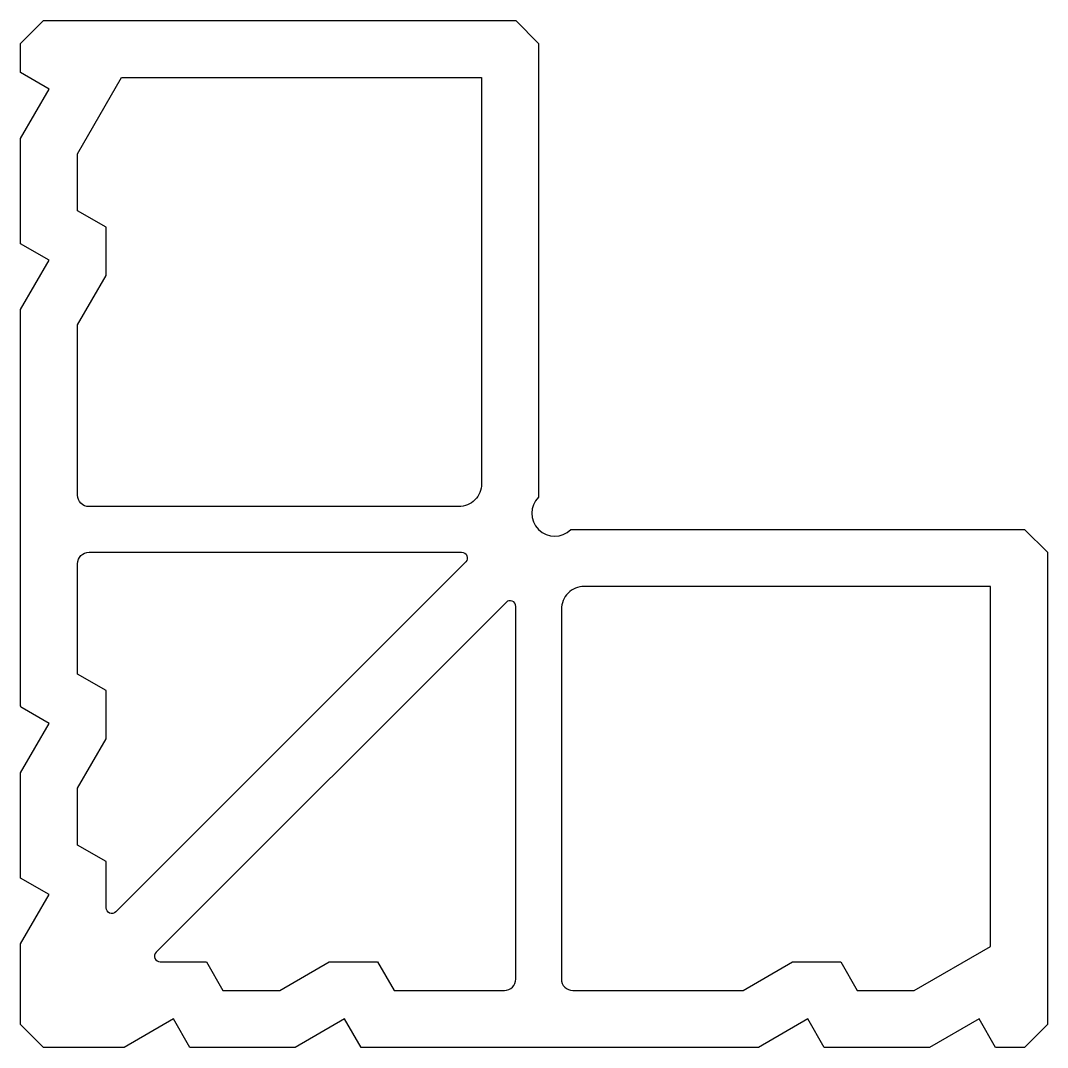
# Model space of a CAD drawing. Extents: x 855 to 945, y -69.7 to 20.3.
import ezdxf

# ---------------------------------------------------------------- set-up
doc = ezdxf.new("R2010")
doc.units = 0
doc.header["$LTSCALE"] = 15
doc.layers.add('CONNECTIONS', color=8, linetype='CONTINUOUS')

msp = doc.modelspace()

# ---------------------------------------------------------------- linework, layer by layer
at = {"layer": 'CONNECTIONS', "color": 0}
msp.add_lwpolyline([(900.45, -21.422, 1), (903.278, -24.251), (943.05, -24.251), (945.05, -26.251), (945.05, -67.651), (943.05, -69.651), (940.493, -69.651), (939.05, -67.151), (934.72, -69.651), (925.493, -69.651), (924.05, -67.151), (919.72, -69.651), (884.893, -69.651), (883.45, -67.151), (879.12, -69.651), (869.893, -69.651), (868.45, -67.151), (864.12, -69.651), (857.05, -69.651), (855.05, -67.651), (855.05, -60.581), (857.55, -56.251), (855.05, -54.807), (855.05, -45.581), (857.55, -41.251), (855.2, -39.894, -0.267949), (855.05, -39.634), (855.05, -4.981), (857.55, -0.651), (855.05, 0.793), (855.05, 10.019), (857.55, 14.349), (855.05, 15.793), (855.05, 18.349), (857.05, 20.349), (898.45, 20.349), (900.45, 18.349), (900.45, -21.422)], format="xyb", dxfattribs=at)
for points in [[(860.05, -6.321), (862.55, -1.99), (862.55, 2.236), (860.05, 3.679), (860.05, 8.679), (863.9, 15.349), (895.45, 15.349), (895.45, -20.251, -0.414214), (893.45, -22.251), (861.05, -22.251, -0.414214), (860.05, -21.251)], [(862.55, -53.364), (860.05, -51.921), (860.05, -46.921), (862.55, -42.59), (862.55, -38.364), (860.05, -36.921), (860.05, -27.251, -0.414214), (861.05, -26.251), (893.707, -26.251, -0.668179), (894.061, -27.104), (863.403, -57.762, -0.668179), (862.55, -57.408)], [(918.38, -64.651), (922.71, -62.151), (926.936, -62.151), (928.38, -64.651), (933.38, -64.651), (940.05, -60.8), (940.05, -29.251), (904.45, -29.251, 0.414214), (902.45, -31.251), (902.45, -63.651, 0.414214), (903.45, -64.651)], [(871.336, -62.151), (872.78, -64.651), (877.78, -64.651), (882.11, -62.151), (886.336, -62.151), (887.78, -64.651), (897.45, -64.651, 0.414214), (898.45, -63.651), (898.45, -30.993, 0.668179), (897.596, -30.64), (866.939, -61.297, 0.668179), (867.292, -62.151)]]:
    msp.add_lwpolyline(points, format="xyb", close=True, dxfattribs=at)

doc.saveas('drawing.dxf')
